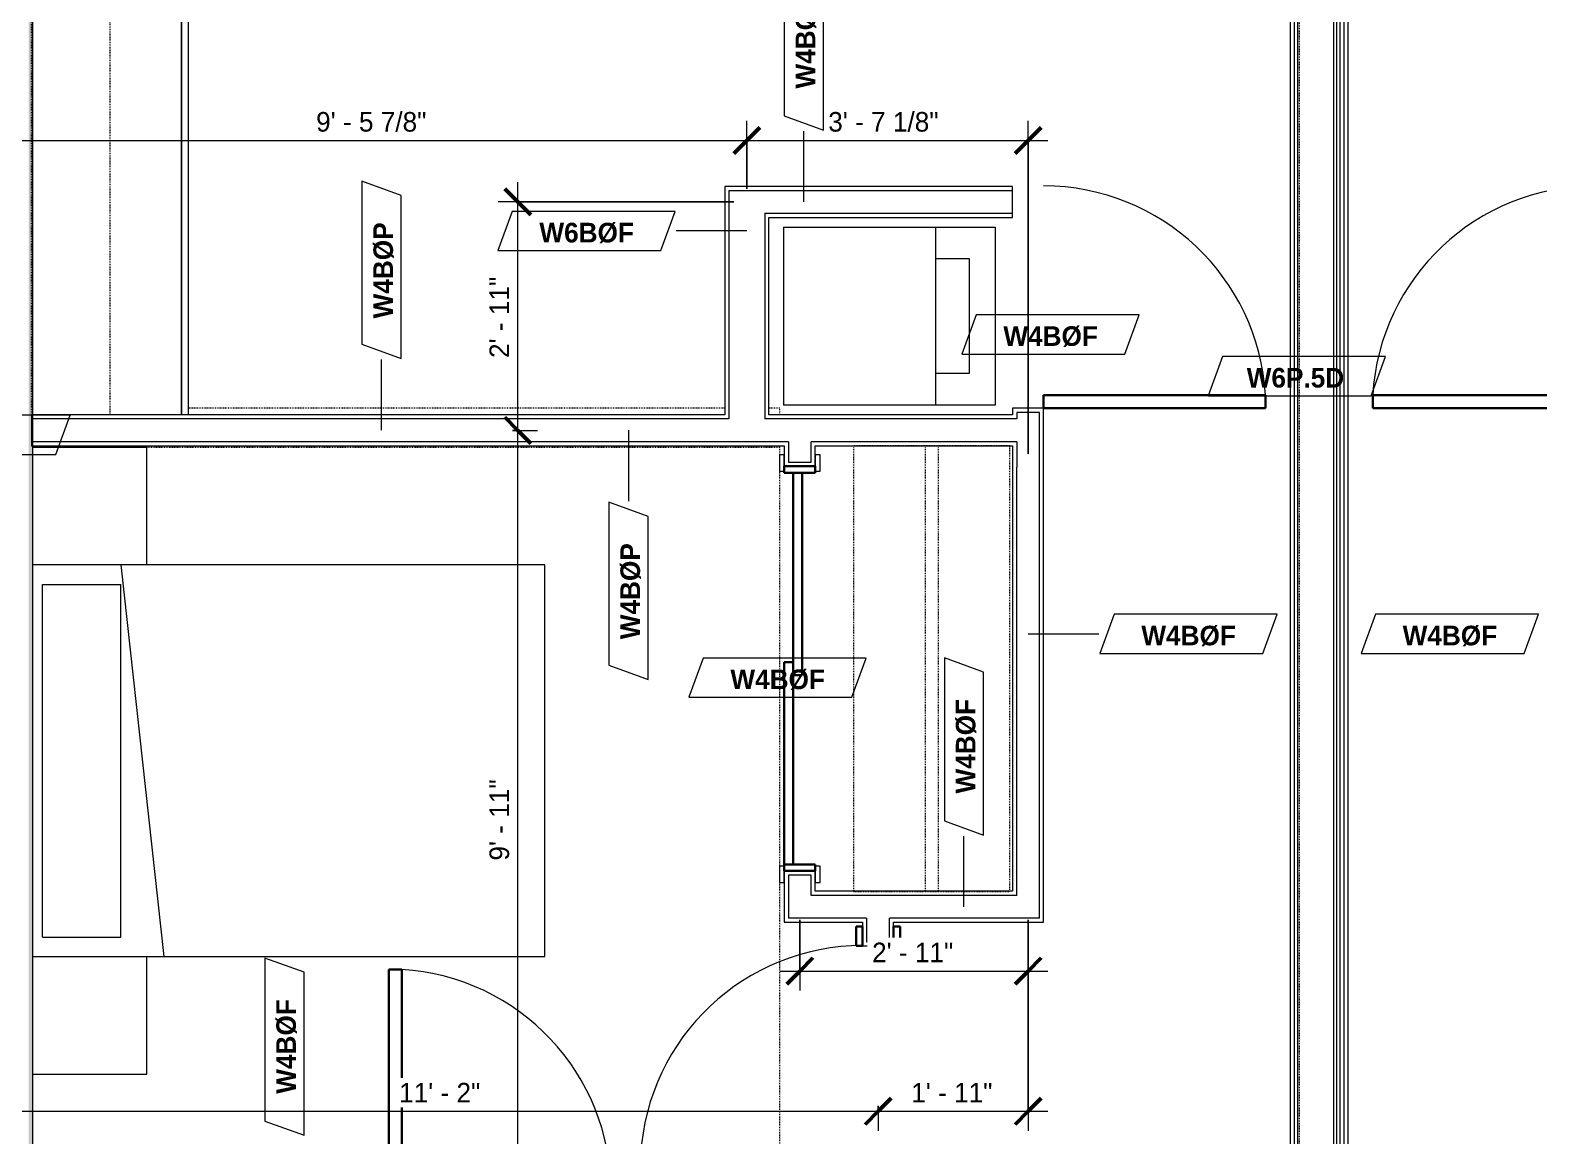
# Model space of a CAD drawing. Header units: inches. Extents: x -4010 to -1814, y 9846 to 12241.
# Drawn here: x -2912.3 to -2681, y 10541.5 to 10710.8 of the extents above; entities that cross this region are included whole.
import ezdxf

# ---------------------------------------------------------------- set-up
doc = ezdxf.new("R2010")
doc.units = ezdxf.units.IN
doc.header["$MEASUREMENT"] = 0
doc.linetypes.add('Dash', pattern=[0.25, 0.125, -0.125])
doc.linetypes.add('Dash_2_', pattern=[0.25, 0.125, -0.125])
for name, color, linetype, lineweight in [('0-1', 7, 'Continuous', 5), ('A-ANNO-DIMS', 211, 'Continuous', 9), ('A-ANNO-DIMS-32', 211, 'Continuous', 9), ('A-DOOR-3', 31, 'Continuous', 9), ('A-DOOR-4', 31, 'Continuous', 30), ('A-DOOR-FRAM-3', 31, 'Continuous', 30), ('A-WALL', 113, 'Continuous', 18), ('A-WALL-2', 250, 'Continuous', 18), ('A-WALL-3', 113, 'Continuous', 9), ('A-WALL-IDEN', 211, 'Continuous', 9), ('G-ANNO-SYMB-4', 111, 'Dash_2_', 9), ('I-FURN', 30, 'Continuous', 9), ('I-FURN-HDLN', 30, 'Dash', 9), ('I-WALL-1', 21, 'Continuous', 18), ('I-WALL-3', 7, 'Continuous', 9), ('P-SANR-FIXT', 6, 'Continuous', 9), ('Q-CASE', 31, 'Continuous', 9), ('Q-CASE-HDLN', 31, 'Dash', 9)]:
    doc.layers.add(name, color=color, linetype=linetype, lineweight=lineweight)
doc.styles.add('Century Gothic', font='ufonts.com_century-gothic.ttf', dxfattribs={"height": 3})
doc.styles.add('Century Gothic_B_1', font='GOTHICB.TTF', dxfattribs={"height": 3})
doc.dimstyles.new('OD_1__HACK_2', dxfattribs={"dimscale": 12, "dimtxt": 3.132505, "dimasz": 0.333333, "dimexe": 0.25, "dimexo": 0.166667, "dimgap": 0.041667, "dimtad": 1, "dimdec": 4, "dimrnd": 0.0625, "dimzin": 3, "dimdsep": 46, "dimlunit": 4, "dimtxsty": 'Century Gothic', "dimblk1": 'OBLIQUE', "dimblk2": 'OBLIQUE', "dimsah": 1, "dimcen": 0.09, "dimdle": 0.25, "dimazin": 0, "dimtfac": 1, "dimtdec": 4, "dimtix": 1, "dimtmove": 0, "dimatfit": 3, "dimfxl": 1, "dimtvp": 1, "dimtfill": 1, "dimfrac": 2, "dimtolj": 1, "dimtzin": 0, "dimarcsym": 2})

# ---------------------------------------------------------------- blocks, each defined once
blk = doc.blocks.new('CTR - 1st Phase - Common Walls_rvt-1-UNIT PLANS - 2ND _ 3RD FLOOR')
at = {"layer": 'I-WALL-1'}
blk.add_hatch(color=256, dxfattribs=at).paths.add_polyline_path([(-2912.51, 10458.16), (-2911.89, 10458.16), (-2911.89, 10843.14), (-2912.51, 10843.14), (-2912.51, 10463.59)], flags=0)
at = {"layer": 'A-WALL-2'}
for p, q in [((-2718.54, 10843.14), (-2718.54, 10476.16)), ((-2718.04, 10843.14), (-2718.04, 10476.16)), ((-2712.54, 10843.14), (-2712.54, 10476.16)), ((-2712.04, 10843.14), (-2712.04, 10476.16)), ((-2711.54, 10843.14), (-2711.54, 10476.16)), ((-2710.91, 10843.14), (-2710.91, 10476.16))]:
    blk.add_line(p, q, dxfattribs=at)
at = {"layer": 'I-WALL-3'}
for p, q in [((-2911.89, 10494.28), (-2911.89, 10843.14)), ((-2719.16, 10843.14), (-2719.16, 10476.16)), ((-2710.29, 10476.16), (-2710.29, 10843.14))]:
    blk.add_line(p, q, dxfattribs=at)
blk = doc.blocks.new('SWING - SINGLE - FLUSH - 34_ x 80_ - OFFSET PIVOT DOOR AT WASHER_DRYER-3630089-UNIT PLANS - 2ND _ 3RD FLOOR')
at = {"layer": 'A-DOOR-3'}
blk.add_arc((17, -2.37), 34.07, 180, 266.6343, dxfattribs=at)
at = {"layer": 'A-DOOR-4'}
for p, q in [((15, -2.37), (15, -36.38)), ((17, -2.37), (15, -2.37)), ((17, -2.37), (17, -36.38)), ((17, -36.38), (15, -36.38))]:
    blk.add_line(p, q, dxfattribs=at)
blk = doc.blocks.new('SLIDING - FLUSH - 5-0 x 6-8-3934327-UNIT PLANS - 2ND _ 3RD FLOOR')
at = {"layer": 'A-DOOR-3'}
for p, q in [((-30.25, 3), (-32.75, 3)), ((-32.75, 3), (-32.75, 2.25)), ((-30.25, 2.25), (-30.25, 3)), ((30.25, 3), (30.25, 2.25)), ((32.75, 3), (30.25, 3)), ((32.75, 2.25), (32.75, 3)), ((-32.75, 2.25), (-30.25, 2.25)), ((30.25, 2.25), (32.75, 2.25)), ((-30.25, -2.5), (-32.75, -2.5)), ((-32.75, -2.5), (-32.75, -3.25)), ((-32.75, -3.25), (-30.25, -3.25)), ((-30.25, -3.25), (-30.25, -2.5)), ((32.75, -2.5), (30.25, -2.5)), ((30.25, -2.5), (30.25, -3.25)), ((30.25, -3.25), (32.75, -3.25)), ((32.75, -3.25), (32.75, -2.5))]:
    blk.add_line(p, q, dxfattribs=at)
at = {"layer": 'A-DOOR-4'}
for p, q in [((1, 2.25), (-30, 2.25)), ((-30, 2.25), (-30, 0.88)), ((-30, 0.88), (1, 0.88)), ((30, 0.88), (-1, 0.88)), ((-1, 0.88), (-1, -0.5)), ((1, 0.88), (1, 2.25)), ((30, -0.5), (30, 0.88)), ((-1, -0.5), (30, -0.5))]:
    blk.add_line(p, q, dxfattribs=at)
at = {"layer": 'A-DOOR-FRAM-3'}
for p, q in [((-30, 2.25), (-31, 2.25)), ((-31, 2.25), (-31, -2.5)), ((-30, -2.5), (-30, 2.25)), ((31, 2.25), (30, 2.25)), ((30, 2.25), (30, -2.5)), ((31, -2.5), (31, 2.25)), ((-31, -2.5), (-30, -2.5)), ((30, -2.5), (31, -2.5))]:
    blk.add_line(p, q, dxfattribs=at)
blk = doc.blocks.new('SWING - SINGLE - FLUSH - 2-10 x 6-8 - PRIVACY-3199405-UNIT PLANS - 2ND _ 3RD FLOOR')
at = {"layer": 'A-DOOR-3'}
blk.add_arc((17, -2.37), 34.07, 180, 266.6343, dxfattribs=at)
at = {"layer": 'A-DOOR-4'}
for p, q in [((15, -2.37), (15, -36.38)), ((17, -2.37), (15, -2.37)), ((17, -2.37), (17, -36.38)), ((17, -36.38), (15, -36.38))]:
    blk.add_line(p, q, dxfattribs=at)
at = {"layer": 'A-DOOR-FRAM-3'}
for p, q in [((-20, 2.38), (-20, 3.38)), ((-20, 3.38), (-17, 3.38)), ((-17, 2.38), (-20, 2.38)), ((-17, 3.38), (-17, 2.38)), ((17, 2.38), (17, 3.38)), ((17, 3.38), (20, 3.38)), ((20, 2.38), (17, 2.38)), ((20, 3.38), (20, 2.38)), ((-20, -2.37), (-17, -2.37)), ((-20, -3.37), (-20, -2.37)), ((-17, -3.37), (-20, -3.37)), ((-17, -2.37), (-17, -3.37)), ((17, -2.37), (20, -2.37)), ((17, -3.37), (17, -2.37)), ((20, -3.37), (17, -3.37)), ((20, -2.37), (20, -3.37))]:
    blk.add_line(p, q, dxfattribs=at)
blk = doc.blocks.new('OD_CW_Closet - OD_CW_Closet-3786619-UNIT PLANS - 2ND _ 3RD FLOOR')
at = {"layer": 'Q-CASE-HDLN'}
for p, q in [((68.99, 24), (0.74, 24)), ((0.74, 24), (0.74, 0)), ((68.99, 0), (68.99, 24)), ((0.74, 13), (68.99, 13)), ((0.74, 11), (68.99, 11)), ((0.74, 0), (68.99, 0))]:
    blk.add_line(p, q, dxfattribs=at)
blk = doc.blocks.new('SWING - SINGLE - FLUSH - 34_ x 80_ - OFFSET PIVOT DOOR AT WASHER_DRYER-3629691-UNIT PLANS - 2ND _ 3RD FLOOR')
at = {"layer": 'A-DOOR-3'}
blk.add_arc((17, 2.37), 34.07, 93.3657, 180, dxfattribs=at)
at = {"layer": 'A-DOOR-4'}
for p, q in [((15, 2.37), (15, 36.38)), ((17, 36.38), (15, 36.38)), ((17, 2.37), (17, 36.38)), ((17, 2.37), (15, 2.37))]:
    blk.add_line(p, q, dxfattribs=at)
blk = doc.blocks.new('Bed-Standard - Queen 60_ x 79_-1242961-UNIT PLANS - 2ND _ 3RD FLOOR')
at = {"layer": 'I-FURN'}
for p, q in [((-19.31, 37.2), (-19.31, -41.3)), ((40.69, -41.3), (40.69, 37.2)), ((-16.31, 35.7), (-16.31, 23.7)), ((-16.31, 35.7), (37.69, 35.7)), ((37.69, 35.7), (37.69, 23.7)), ((40.69, 23.7), (-19.31, 17.13)), ((-16.31, 23.7), (37.69, 23.7)), ((-19.31, -41.3), (40.69, -41.3))]:
    blk.add_line(p, q, dxfattribs=at)
at = {"layer": 'I-FURN-HDLN'}
for p, q in [((58.69, -77.3), (58.69, 37.2)), ((64.69, -68.86), (64.69, 13.39)), ((-55.31, -17.36), (-55.31, -51.36)), ((64.69, -77.3), (64.69, -75.61)), ((-55.31, -77.3), (-7.94, -77.3)), ((-5.44, -77.3), (55.06, -77.3)), ((57.56, -77.3), (58.94, -77.3)), ((63.69, -77.3), (64.69, -77.3))]:
    blk.add_line(p, q, dxfattribs=at)
blk = doc.blocks.new('Stacked Washer and Dryer - 26_x25_ - Private-3627842-UNIT PLANS - 2ND _ 3RD FLOOR')
at = {"layer": 'P-SANR-FIXT'}
for p, q in [((0, 13.625), (32.4375, 13.625)), ((0, 13.625), (0, -13.625)), ((23.34375, -13.625), (23.34375, 13.625)), ((32.4375, 13.625), (32.4375, -13.625)), ((28.53125, 8.75), (23.34375, 8.75)), ((28.53125, -8.75), (28.53125, 8.75)), ((23.34375, -8.75), (28.53125, -8.75)), ((32.4375, -13.625), (0, -13.625))]:
    blk.add_line(p, q, dxfattribs=at)
blk = doc.blocks.new('Table-Night Stand - 18_ x 18_ x 24_-V38-UNIT PLANS - 2ND _ 3RD FLOOR')
at = {"layer": 'I-FURN'}
for p, q in [((18.15, 0), (18.15, 17.5)), ((0.15, 0), (18.15, 0))]:
    blk.add_line(p, q, dxfattribs=at)
blk = doc.blocks.new('Table-Night Stand - 18_ x 18_ x 24_-V39-UNIT PLANS - 2ND _ 3RD FLOOR')
at = {"layer": 'I-FURN'}
for p, q in [((0.15, 17.5), (0.15, 0)), ((0.15, 0), (18.15, 0))]:
    blk.add_line(p, q, dxfattribs=at)
blk = doc.blocks.new('OD_CW_Base Cabinet - OD_CW_Base Cabinet-V49-UNIT PLANS - 2ND _ 3RD FLOOR')
at = {"layer": 'Q-CASE'}
for p, q in [((0.74, -23.81), (0.74, 0)), ((0.74, 0), (191.34, 0)), ((0.74, -1), (0.74, 0)), ((0.74, 0), (191.34, 0)), ((191.34, -1), (0.74, -1)), ((0.74, -23.81), (0.74, -1)), ((0.74, -1), (191.34, -1))]:
    blk.add_line(p, q, dxfattribs=at)
blk = doc.blocks.new('OD_CW_Upper Cabinet - OD_CW_Upper Cabinet-3856839-UNIT PLANS - 2ND _ 3RD FLOOR')
at = {"layer": 'Q-CASE-HDLN'}
for p, q in [((0.74, -24), (0.74, -12)), ((0.74, -12), (191.34, -12)), ((191.34, -12), (191.34, -24)), ((191.34, -24), (0.74, -24))]:
    blk.add_line(p, q, dxfattribs=at)
blk = doc.blocks.new('DIMBLOCK20-UNIT PLANS - 2ND _ 3RD FLOOR')
at = {"layer": 'A-ANNO-DIMS-32', "lineweight": 50}
for p, q in [((-2837.54, 10649.53), (-2839.54, 10651.53)), ((-2837.54, 10649.53), (-2835.54, 10647.53)), ((-2837.54, 10530.53), (-2839.54, 10532.53)), ((-2837.54, 10530.53), (-2835.54, 10528.53))]:
    blk.add_line(p, q, dxfattribs=at)
at = {"layer": 'A-ANNO-DIMS-32'}
for p, q in [((-2838.37, 10649.53), (-2834.54, 10649.53)), ((-2837.54, 10649.53), (-2838.37, 10649.53)), ((-2837.54, 10530.53), (-2837.54, 10649.53)), ((-2838.37, 10530.53), (-2834.54, 10530.53)), ((-2837.54, 10530.53), (-2838.37, 10530.53))]:
    blk.add_line(p, q, dxfattribs=at)
at = {"layer": 'A-ANNO-DIMS-32', "color": 0, "insert": (-2841.89, 10583.62), "char_height": 3, "width": 15.394, "attachment_point": 1, "rotation": 90, "line_spacing_factor": 0.984502, "style": 'Century Gothic', "bg_fill": 3, "box_fill_scale": 1.25, "bg_fill_color": 256, "bg_fill_true_color": 13158600, "bg_fill_transparency": 0}
blk.add_mtext('9\' - 11"', dxfattribs=at)
blk = doc.blocks.new('_Oblique')
at = {"color": 0, "linetype": 'ByBlock', "lineweight": -2}
blk.add_line((-0.5, -0.5), (0.5, 0.5), dxfattribs=at)
blk = doc.blocks.new('DIMBLOCK21-UNIT PLANS - 2ND _ 3RD FLOOR')
at = {"layer": 'A-ANNO-DIMS-32', "lineweight": 50}
for p, q in [((-2837.54, 10684.53), (-2839.54, 10686.53)), ((-2837.54, 10684.53), (-2835.54, 10682.53)), ((-2837.54, 10649.53), (-2839.54, 10651.53)), ((-2837.54, 10649.53), (-2835.54, 10647.53))]:
    blk.add_line(p, q, dxfattribs=at)
at = {"layer": 'A-ANNO-DIMS-32'}
for p, q in [((-2837.54, 10649.53), (-2837.54, 10687.53)), ((-2804.45, 10684.53), (-2840.54, 10684.53)), ((-2837.54, 10684.53), (-2804.45, 10684.53)), ((-2838.37, 10649.53), (-2834.54, 10649.53)), ((-2837.54, 10649.53), (-2838.37, 10649.53))]:
    blk.add_line(p, q, dxfattribs=at)
at = {"layer": 'A-ANNO-DIMS-32', "color": 0, "insert": (-2841.89, 10660.62), "char_height": 3, "width": 15.394, "attachment_point": 1, "rotation": 90, "line_spacing_factor": 0.984502, "style": 'Century Gothic', "bg_fill": 3, "box_fill_scale": 1.25, "bg_fill_color": 256, "bg_fill_true_color": 13158600, "bg_fill_transparency": 0}
blk.add_mtext('2\' - 11"', dxfattribs=at)
blk = doc.blocks.new('DIMBLOCK22-UNIT PLANS - 2ND _ 3RD FLOOR')
at = {"layer": 'A-ANNO-DIMS-32'}
for p, q in [((-2794.32, 10574.53), (-2794.32, 10563.7)), ((-2794.32, 10566.7), (-2794.32, 10574.53)), ((-2759.32, 10574.53), (-2759.32, 10563.7)), ((-2759.32, 10566.7), (-2759.32, 10574.53)), ((-2797.32, 10566.7), (-2756.32, 10566.7))]:
    blk.add_line(p, q, dxfattribs=at)
at = {"layer": 'A-ANNO-DIMS-32', "lineweight": 50}
for p, q in [((-2794.32, 10566.7), (-2792.32, 10568.7)), ((-2759.32, 10566.7), (-2757.32, 10568.7)), ((-2794.32, 10566.7), (-2796.32, 10564.7)), ((-2759.32, 10566.7), (-2761.32, 10564.7))]:
    blk.add_line(p, q, dxfattribs=at)
at = {"layer": 'A-ANNO-DIMS-32', "color": 0, "insert": (-2783.24, 10571.05), "char_height": 3, "width": 15.394, "attachment_point": 1, "line_spacing_factor": 0.984502, "style": 'Century Gothic', "bg_fill": 3, "box_fill_scale": 1.25, "bg_fill_color": 256, "bg_fill_true_color": 13158600, "bg_fill_transparency": 0}
blk.add_mtext('2\' - 11"', dxfattribs=at)
blk = doc.blocks.new('DIMBLOCK23-UNIT PLANS - 2ND _ 3RD FLOOR')
at = {"layer": 'A-ANNO-DIMS-32', "lineweight": 50}
for p, q in [((-2916.32, 10693.95), (-2914.32, 10695.95)), ((-2802.45, 10693.95), (-2800.45, 10695.95)), ((-2916.32, 10693.95), (-2918.32, 10691.95)), ((-2802.45, 10693.95), (-2804.45, 10691.95))]:
    blk.add_line(p, q, dxfattribs=at)
at = {"layer": 'A-ANNO-DIMS-32'}
for p, q in [((-2802.45, 10686.53), (-2802.45, 10696.95)), ((-2919.32, 10693.95), (-2802.45, 10693.95)), ((-2916.32, 10694.78), (-2916.32, 10690.95)), ((-2916.32, 10693.95), (-2916.32, 10694.78)), ((-2802.45, 10693.95), (-2802.45, 10686.53))]:
    blk.add_line(p, q, dxfattribs=at)
at = {"layer": 'A-ANNO-DIMS-32', "color": 0, "insert": (-2868.46, 10698.3), "char_height": 3, "width": 21.7784, "attachment_point": 1, "line_spacing_factor": 0.984502, "style": 'Century Gothic', "bg_fill": 3, "box_fill_scale": 1.25, "bg_fill_color": 256, "bg_fill_true_color": 13158600, "bg_fill_transparency": 0}
blk.add_mtext('9\' - 5 7/8"', dxfattribs=at)
blk = doc.blocks.new('DIMBLOCK24-UNIT PLANS - 2ND _ 3RD FLOOR')
at = {"layer": 'A-ANNO-DIMS-32'}
for p, q in [((-2802.45, 10686.53), (-2802.45, 10696.95)), ((-2759.32, 10645.91), (-2759.32, 10696.95)), ((-2802.45, 10693.95), (-2756.32, 10693.95)), ((-2802.45, 10693.95), (-2802.45, 10686.53)), ((-2759.32, 10693.95), (-2759.32, 10645.91))]:
    blk.add_line(p, q, dxfattribs=at)
at = {"layer": 'A-ANNO-DIMS-32', "lineweight": 50}
for p, q in [((-2802.45, 10693.95), (-2800.45, 10695.95)), ((-2759.32, 10693.95), (-2757.32, 10695.95)), ((-2802.45, 10693.95), (-2804.45, 10691.95)), ((-2759.32, 10693.95), (-2761.32, 10691.95))]:
    blk.add_line(p, q, dxfattribs=at)
at = {"layer": 'A-ANNO-DIMS-32', "color": 0, "insert": (-2789.96, 10698.3), "char_height": 3, "width": 21.7784, "attachment_point": 1, "line_spacing_factor": 0.984502, "style": 'Century Gothic', "bg_fill": 3, "box_fill_scale": 1.25, "bg_fill_color": 256, "bg_fill_true_color": 13158600, "bg_fill_transparency": 0}
blk.add_mtext('3\' - 7 1/8"', dxfattribs=at)
blk = doc.blocks.new('DIMBLOCK25-UNIT PLANS - 2ND _ 3RD FLOOR')
at = {"layer": 'A-ANNO-DIMS-32'}
for p, q in [((-2919.32, 10545.21), (-2782.32, 10545.21)), ((-2916.32, 10546.04), (-2916.32, 10542.21)), ((-2916.32, 10545.21), (-2916.32, 10546.04)), ((-2782.32, 10546.04), (-2782.32, 10542.21)), ((-2782.32, 10545.21), (-2782.32, 10546.04))]:
    blk.add_line(p, q, dxfattribs=at)
at = {"layer": 'A-ANNO-DIMS-32', "lineweight": 50}
for p, q in [((-2916.32, 10545.21), (-2918.32, 10543.21)), ((-2916.32, 10545.21), (-2914.32, 10547.21)), ((-2782.32, 10545.21), (-2784.32, 10543.21)), ((-2782.32, 10545.21), (-2780.32, 10547.21))]:
    blk.add_line(p, q, dxfattribs=at)
at = {"layer": 'A-ANNO-DIMS-32', "color": 0, "insert": (-2855.74, 10549.56), "char_height": 3, "width": 15.394, "attachment_point": 1, "line_spacing_factor": 0.984502, "style": 'Century Gothic', "bg_fill": 3, "box_fill_scale": 1.25, "bg_fill_color": 256, "bg_fill_true_color": 13158600, "bg_fill_transparency": 0}
blk.add_mtext('11\' - 2"', dxfattribs=at)
blk = doc.blocks.new('DIMBLOCK26-UNIT PLANS - 2ND _ 3RD FLOOR')
at = {"layer": 'A-ANNO-DIMS-32'}
for p, q in [((-2759.32, 10574.53), (-2759.32, 10542.21)), ((-2759.32, 10545.21), (-2759.32, 10574.53)), ((-2782.32, 10546.04), (-2782.32, 10542.21)), ((-2782.32, 10545.21), (-2782.32, 10546.04)), ((-2782.32, 10545.21), (-2756.32, 10545.21))]:
    blk.add_line(p, q, dxfattribs=at)
at = {"layer": 'A-ANNO-DIMS-32', "lineweight": 50}
for p, q in [((-2782.32, 10545.21), (-2784.32, 10543.21)), ((-2782.32, 10545.21), (-2780.32, 10547.21)), ((-2759.32, 10545.21), (-2761.32, 10543.21)), ((-2759.32, 10545.21), (-2757.32, 10547.21))]:
    blk.add_line(p, q, dxfattribs=at)
at = {"layer": 'A-ANNO-DIMS-32', "color": 0, "insert": (-2777.24, 10549.56), "char_height": 3, "width": 15.394, "attachment_point": 1, "line_spacing_factor": 0.984502, "style": 'Century Gothic', "bg_fill": 3, "box_fill_scale": 1.25, "bg_fill_color": 256, "bg_fill_true_color": 13158600, "bg_fill_transparency": 0}
blk.add_mtext('1\' - 11"', dxfattribs=at)
blk = doc.blocks.new('Wall Tag - Arch Wall-3956453-UNIT PLANS - 2ND _ 3RD FLOOR')
at = {"layer": 'A-WALL-IDEN'}
for p, q in [((-0.3561, 0.0937), (-0.4244, -0.0937)), ((0.4244, 0.0937), (-0.3561, 0.0937)), ((0.3561, -0.0937), (0.4244, 0.0937)), ((-0.4244, -0.0937), (0.3561, -0.0937))]:
    blk.add_line(p, q, dxfattribs=at)

msp = doc.modelspace()

# ---------------------------------------------------------------- linework, layer by layer
at = {"layer": 'A-WALL'}
for p, q in [((-2805.19874, 10686.28481), (-2761.69874, 10686.28481)), ((-2805.19874, 10686.28481), (-2805.19874, 10651.28481)), ((-2799.69874, 10682.78481), (-2761.69874, 10682.78481)), ((-2799.69874, 10682.78481), (-2799.69874, 10651.28481)), ((-2761.07374, 10652.28481), (-2761.07374, 10651.28481)), ((-2757.57374, 10652.28481), (-2761.07374, 10652.28481)), ((-2757.57374, 10643.9144), (-2757.57374, 10652.28481)), ((-2805.19874, 10651.28481), (-2912.07374, 10651.28481)), ((-2761.07374, 10651.28481), (-2799.69874, 10651.28481)), ((-2796.07374, 10647.78481), (-2912.07374, 10647.78481)), ((-2796.07374, 10647.78481), (-2796.07374, 10644.65981)), ((-2792.57374, 10644.65981), (-2792.57374, 10647.78481)), ((-2761.07374, 10647.78481), (-2792.57374, 10647.78481)), ((-2761.07374, 10647.78481), (-2761.07374, 10643.9144)), ((-2796.07374, 10644.65981), (-2792.57374, 10644.65981)), ((-2761.07374, 10578.28481), (-2761.07374, 10643.9144)), ((-2757.57374, 10574.78481), (-2757.57374, 10643.9144)), ((-2792.57374, 10581.40981), (-2796.07374, 10581.40981)), ((-2796.07374, 10581.40981), (-2796.07374, 10574.78481)), ((-2792.57374, 10578.28481), (-2792.57374, 10581.40981)), ((-2761.07374, 10578.28481), (-2792.57374, 10578.28481)), ((-2784.07374, 10574.78481), (-2796.07374, 10574.78481)), ((-2784.07374, 10574.78481), (-2784.07374, 10571.15981)), ((-2780.57374, 10571.15981), (-2780.57374, 10574.78481)), ((-2757.57374, 10574.78481), (-2780.57374, 10574.78481)), ((-2784.07374, 10571.15981), (-2780.57374, 10571.15981))]:
    msp.add_line(p, q, dxfattribs=at)
at = {"layer": 'A-WALL-3'}
for p, q in [((-2761.69874, 10686.90981), (-2805.82374, 10686.90981)), ((-2805.82374, 10686.90981), (-2805.82374, 10651.90981)), ((-2761.69874, 10682.15981), (-2761.69874, 10686.90981)), ((-2799.07374, 10682.15981), (-2761.69874, 10682.15981)), ((-2799.07374, 10651.90981), (-2799.07374, 10682.15981)), ((-2805.82374, 10651.90981), (-2912.07374, 10651.90981)), ((-2912.07374, 10651.90981), (-2912.07374, 10647.15981)), ((-2761.69874, 10651.90981), (-2799.07374, 10651.90981)), ((-2761.69874, 10652.90981), (-2761.69874, 10651.90981)), ((-2756.94874, 10652.90981), (-2761.69874, 10652.90981)), ((-2756.94874, 10643.9144), (-2756.94874, 10652.90981)), ((-2912.07374, 10647.15981), (-2796.69874, 10647.15981)), ((-2796.69874, 10647.15981), (-2796.69874, 10644.03481)), ((-2791.94874, 10644.03481), (-2791.94874, 10647.15981)), ((-2791.94874, 10647.15981), (-2761.69874, 10647.15981)), ((-2761.69874, 10647.15981), (-2761.69874, 10643.9144)), ((-2796.69874, 10644.03481), (-2791.94874, 10644.03481)), ((-2761.69874, 10643.9144), (-2761.69874, 10578.90981)), ((-2756.94874, 10574.15981), (-2756.94874, 10643.9144)), ((-2791.94874, 10582.03481), (-2796.69874, 10582.03481)), ((-2796.69874, 10582.03481), (-2796.69874, 10574.15981)), ((-2791.94874, 10578.90981), (-2791.94874, 10582.03481)), ((-2761.69874, 10578.90981), (-2791.94874, 10578.90981)), ((-2796.69874, 10574.15981), (-2784.69874, 10574.15981)), ((-2784.69874, 10574.15981), (-2784.69874, 10570.53481)), ((-2779.94874, 10570.53481), (-2779.94874, 10574.15981)), ((-2779.94874, 10574.15981), (-2756.94874, 10574.15981)), ((-2784.69874, 10570.53481), (-2779.94874, 10570.53481))]:
    msp.add_line(p, q, dxfattribs=at)
at = {"layer": 'A-WALL-IDEN'}
for p, q in [((-2858.43517, 10649.53481), (-2858.43517, 10660.37796)), ((-2759.32374, 10618.35113), (-2748.48058, 10618.35113))]:
    msp.add_line(p, q, dxfattribs=at)
at = {"layer": 'G-ANNO-SYMB-4'}
msp.add_line((-2717.72374, 10450.7894), (-2717.72374, 10876.24544), dxfattribs=at)

# ---------------------------------------------------------------- block references
at = {"layer": '0-1'}
msp.add_blockref('CTR - 1st Phase - Common Walls_rvt-1-UNIT PLANS - 2ND _ 3RD FLOOR', (0, 0), dxfattribs=at)
at = {"layer": 'A-DOOR-3'}
for name, p, rotation in [('SWING - SINGLE - FLUSH - 34_ x 80_ - OFFSET PIVOT DOOR AT WASHER_DRYER-3629691-UNIT PLANS - 2ND _ 3RD FLOOR', (-2759.32374, 10669.90981), 269.9999999999773), ('SWING - SINGLE - FLUSH - 34_ x 80_ - OFFSET PIVOT DOOR AT WASHER_DRYER-3630089-UNIT PLANS - 2ND _ 3RD FLOOR', (-2670.12374, 10669.90981), 270.00000000002), ('SLIDING - FLUSH - 5-0 x 6-8-3934327-UNIT PLANS - 2ND _ 3RD FLOOR', (-2794.44874, 10613.03481), 90.00000000004458), ('SWING - SINGLE - FLUSH - 2-10 x 6-8 - PRIVACY-3199405-UNIT PLANS - 2ND _ 3RD FLOOR', (-2782.32374, 10553.53481), 270.0000000000324), ('SWING - SINGLE - FLUSH - 2-10 x 6-8 - PRIVACY-3199405-UNIT PLANS - 2ND _ 3RD FLOOR', (-2840.32374, 10530.53481), 180)]:
    msp.add_blockref(name, p, dxfattribs=dict(at, rotation=rotation))
at = {"layer": 'A-WALL-IDEN', "xscale": 31.99999999999999, "yscale": 31.99999999999999, "zscale": 31.99999999999999}
for p in [(-2718.14175, 10657.8394), (-2919.74175, 10648.8394), (-2734.74888, 10618.35113), (-2694.6986, 10618.35113), (-2797.74175, 10611.64047)]:
    msp.add_blockref('Wall Tag - Arch Wall-3956453-UNIT PLANS - 2ND _ 3RD FLOOR', p, dxfattribs=at)
at = {"layer": 'A-WALL-IDEN', "xscale": 31.99999999999999, "yscale": 31.99999999999999, "zscale": 31.99999999999999, "rotation": 89.99999999999991}
for p in [(-2820.57232, 10624.95995), (-2769.15926, 10601.10967)]:
    msp.add_blockref('Wall Tag - Arch Wall-3956453-UNIT PLANS - 2ND _ 3RD FLOOR', p, dxfattribs=at)
at = {"layer": 'I-FURN', "rotation": 90.00000000002782}
for name, p in [('Bed-Standard - Queen 60_ x 79_-1242961-UNIT PLANS - 2ND _ 3RD FLOOR', (-2874.68274, 10588.22128)), ('Table-Night Stand - 18_ x 18_ x 24_-V38-UNIT PLANS - 2ND _ 3RD FLOOR', (-2894.38765, 10628.76281)), ('Table-Night Stand - 18_ x 18_ x 24_-V39-UNIT PLANS - 2ND _ 3RD FLOOR', (-2894.38765, 10550.76281))]:
    msp.add_blockref(name, p, dxfattribs=at)
at = {"layer": 'P-SANR-FIXT'}
msp.add_blockref('Stacked Washer and Dryer - 26_x25_ - Private-3627842-UNIT PLANS - 2ND _ 3RD FLOOR', (-2796.82374, 10667.03481), dxfattribs=at)
at = {"layer": 'Q-CASE'}
for name, p, rotation in [('OD_CW_Upper Cabinet - OD_CW_Upper Cabinet-3856839-UNIT PLANS - 2ND _ 3RD FLOOR', (-2888.07374, 10843.24751), 269.9999999999841), ('OD_CW_Base Cabinet - OD_CW_Base Cabinet-V49-UNIT PLANS - 2ND _ 3RD FLOOR', (-2888.07374, 10843.24751), 270.0000000000046), ('OD_CW_Closet - OD_CW_Closet-3786619-UNIT PLANS - 2ND _ 3RD FLOOR', (-2786.11241, 10647.89751), 270.0000000000206)]:
    msp.add_blockref(name, p, dxfattribs=dict(at, rotation=rotation))

# ---------------------------------------------------------------- texts
at = {"layer": 'A-WALL-IDEN', "char_height": 3, "attachment_point": 1, "rotation": 90, "style": 'Century Gothic_B_1'}
for s, insert, width in [('W4BØF', (-2794.95145, 10701.89375), 17.372), ('W4BØP', (-2859.6827, 10666.67957), 17.877), ('W4BØP', (-2821.81986, 10617.52985), 17.877), ('W4BØF', (-2770.40679, 10593.89375), 17.372)]:
    msp.add_mtext(s, dxfattribs=dict(at, insert=insert, width=width))
at = {"layer": 'A-WALL-IDEN', "char_height": 3, "attachment_point": 1, "style": 'Century Gothic_B_1'}
for s, insert, width in [('W6P.5D', (-2725.81752, 10659.08693), 18.483), ('W4BØF', (-2741.9648, 10619.59866), 17.372), ('W4BØF', (-2701.91452, 10619.59866), 17.372), ('W4BØF', (-2804.95767, 10612.888), 17.372)]:
    msp.add_mtext(s, dxfattribs=dict(at, insert=insert, width=width))

# ---------------------------------------------------------------- next in the draw order: dimensions: what is measured, and where the dimension line sits
at = {"layer": 'A-ANNO-DIMS'}
dim = msp.add_linear_dim(base=(-2837.54024, 10649.53481), p1=(-2840.36867, 10530.53481), p2=(-2840.36867, 10649.53481), angle=90, dimstyle='OD_1__HACK_2', override={"dimpost": '<>', "dimfxl": 119}, dxfattribs=at)
dim.commit()
dim.dimension.update_dxf_attribs({"geometry": 'DIMBLOCK20-UNIT PLANS - 2ND _ 3RD FLOOR', "text_midpoint": (-2839.6157, 10590.03481)})
dim = msp.add_linear_dim(base=(-2759.32374, 10566.70226), p1=(-2794.32374, 10576.53481), p2=(-2759.32374, 10576.53481), dimstyle='OD_1__HACK_2', override={"dimpost": '<>', "dimfxl": 35}, dxfattribs=at)
dim.commit()
dim.dimension.update_dxf_attribs({"geometry": 'DIMBLOCK22-UNIT PLANS - 2ND _ 3RD FLOOR', "text_midpoint": (-2776.82374, 10568.73999)})

# ---------------------------------------------------------------- next in the draw order: dimensions: what is measured, and where the dimension line sits
dim = msp.add_linear_dim(base=(-2837.54024, 10684.53481), p1=(-2840.36867, 10649.53481), p2=(-2802.44874, 10684.53481), angle=90, dimstyle='OD_1__HACK_2', override={"dimpost": '<>', "dimfxl": 51.603502}, dxfattribs=at)
dim.commit()
dim.dimension.update_dxf_attribs({"geometry": 'DIMBLOCK21-UNIT PLANS - 2ND _ 3RD FLOOR', "text_midpoint": (-2839.57797, 10667.03481)})
dim = msp.add_linear_dim(base=(-2782.32374, 10545.21457), p1=(-2916.32374, 10548.043), p2=(-2782.32374, 10548.043), dimstyle='OD_1__HACK_2', override={"dimpost": '<>', "dimfxl": 134}, dxfattribs=at)
dim.commit()
dim.dimension.update_dxf_attribs({"geometry": 'DIMBLOCK25-UNIT PLANS - 2ND _ 3RD FLOOR', "text_midpoint": (-2849.32374, 10547.2523)})

# ---------------------------------------------------------------- next in the draw order: linework, layer by layer
at = {"layer": 'A-WALL-IDEN'}
msp.add_line((-2820.57232, 10649.53481), (-2820.57232, 10638.69165), dxfattribs=at)

# ---------------------------------------------------------------- next in the draw order: block references
at = {"layer": 'A-WALL-IDEN', "xscale": 31.99999999999999, "yscale": 31.99999999999999, "zscale": 31.99999999999999}
msp.add_blockref('Wall Tag - Arch Wall-3956453-UNIT PLANS - 2ND _ 3RD FLOOR', (-2827.0236, 10680.0786), dxfattribs=at)
at = {"layer": 'A-WALL-IDEN', "xscale": 31.99999999999999, "yscale": 31.99999999999999, "zscale": 31.99999999999999, "rotation": 89.99999999999991}
msp.add_blockref('Wall Tag - Arch Wall-3956453-UNIT PLANS - 2ND _ 3RD FLOOR', (-2873.31812, 10555.10967), dxfattribs=at)

# ---------------------------------------------------------------- next in the draw order: texts
at = {"layer": 'A-WALL-IDEN', "insert": (-2834.23952, 10681.32614), "char_height": 3, "width": 17.372, "attachment_point": 1, "style": 'Century Gothic_B_1'}
msp.add_mtext('W6BØF', dxfattribs=at)
at = {"layer": 'A-WALL-IDEN', "insert": (-2874.56565, 10547.89375), "char_height": 3, "width": 17.372, "attachment_point": 1, "rotation": 90, "style": 'Century Gothic_B_1'}
msp.add_mtext('W4BØF', dxfattribs=at)

# ---------------------------------------------------------------- next in the draw order: dimensions: what is measured, and where the dimension line sits
at = {"layer": 'A-ANNO-DIMS'}
for base, p1, p2, override, picture, middle in [((-2802.44874, 10693.95171), (-2916.32374, 10696.78014), (-2802.44874, 10684.53481), {"dimpost": '<>', "dimfxl": 114.531497}, 'DIMBLOCK23-UNIT PLANS - 2ND _ 3RD FLOOR', (-2859.38624, 10696.19338)), ((-2759.32374, 10545.21457), (-2782.32374, 10548.043), (-2759.32374, 10576.53481), {"dimpost": '<>', "dimfxl": 36.616708}, 'DIMBLOCK26-UNIT PLANS - 2ND _ 3RD FLOOR', (-2770.82374, 10547.21457))]:
    dim = msp.add_linear_dim(base=base, p1=p1, p2=p2, dimstyle='OD_1__HACK_2', override=override, dxfattribs=at)
    dim.commit()
    dim.dimension.update_dxf_attribs({"geometry": picture, "text_midpoint": middle})

# ---------------------------------------------------------------- next in the draw order: linework, layer by layer
at = {"layer": 'A-WALL-IDEN'}
msp.add_line((-2769.15926, 10576.53481), (-2769.15926, 10587.37796), dxfattribs=at)

# ---------------------------------------------------------------- next in the draw order: block references
at = {"layer": 'A-WALL-IDEN', "xscale": 31.99999999999999, "yscale": 31.99999999999999, "zscale": 31.99999999999999, "rotation": 89.99999999999991}
msp.add_blockref('Wall Tag - Arch Wall-3956453-UNIT PLANS - 2ND _ 3RD FLOOR', (-2858.43517, 10674.10967), dxfattribs=at)

# ---------------------------------------------------------------- next in the draw order: dimensions: what is measured, and where the dimension line sits
at = {"layer": 'A-ANNO-DIMS'}
dim = msp.add_linear_dim(base=(-2759.32374, 10693.95171), p1=(-2802.44874, 10684.53481), p2=(-2759.32374, 10643.9144), dimstyle='OD_1__HACK_2', override={"dimpost": '<>', "dimfxl": 59.243425}, dxfattribs=at)
dim.commit()
dim.dimension.update_dxf_attribs({"geometry": 'DIMBLOCK24-UNIT PLANS - 2ND _ 3RD FLOOR', "text_midpoint": (-2780.88624, 10696.19338)})

# ---------------------------------------------------------------- next in the draw order: linework, layer by layer
at = {"layer": 'A-WALL-IDEN'}
for p, q in [((-2793.70391, 10684.53481), (-2793.70391, 10695.37796)), ((-2802.44874, 10680.0786), (-2813.29189, 10680.0786))]:
    msp.add_line(p, q, dxfattribs=at)

# ---------------------------------------------------------------- next in the draw order: block references
at = {"layer": 'A-WALL-IDEN', "xscale": 31.99999999999999, "yscale": 31.99999999999999, "zscale": 31.99999999999999, "rotation": 89.99999999999991}
msp.add_blockref('Wall Tag - Arch Wall-3956453-UNIT PLANS - 2ND _ 3RD FLOOR', (-2793.70391, 10709.10967), dxfattribs=at)
at = {"layer": 'A-WALL-IDEN', "xscale": 31.99999999999999, "yscale": 31.99999999999999, "zscale": 31.99999999999999}
msp.add_blockref('Wall Tag - Arch Wall-3956453-UNIT PLANS - 2ND _ 3RD FLOOR', (-2755.90572, 10664.2246), dxfattribs=at)

# ---------------------------------------------------------------- next in the draw order: texts
at = {"layer": 'A-WALL-IDEN', "insert": (-2763.12164, 10665.47213), "char_height": 3, "width": 17.372, "attachment_point": 1, "style": 'Century Gothic_B_1'}
msp.add_mtext('W4BØF', dxfattribs=at)

doc.saveas('drawing.dxf')
